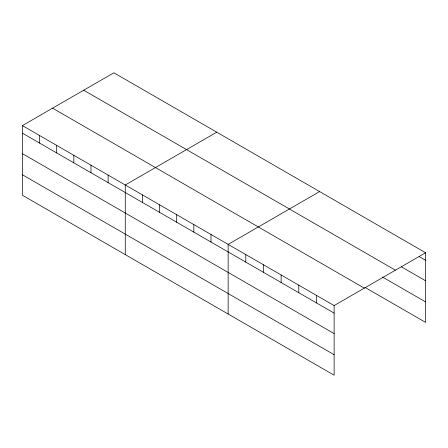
<?xml version="1.0" encoding="UTF-8"?>
<svg xmlns="http://www.w3.org/2000/svg" width="448" height="448" viewBox="0 0 448 448"><rect width="100%" height="100%" fill="white"/><g stroke="black" fill="none" stroke-linecap="round" stroke-linejoin="round"><path stroke-width="0.67" d="M22.4 125.602L334.124 305.575L334.124 375.211L22.4 195.238L22.4 125.602L113.876 72.789L425.6 252.762L425.6 322.398L364.952 287.386M216.748 132.177L125.266 184.99L125.266 254.632M319.614 191.57L228.138 244.384L228.138 314.02M334.124 305.575L425.6 252.762M419.121 256.57L425.6 260.305M401.458 266.857L425.6 280.795M83.692 90.216L395.41 270.189M382.614 277.094L425.6 301.907M52.59 108.175L364.308 288.142M22.4 133.151L334.124 313.118M22.4 153.636L334.124 333.609M22.4 174.748L334.124 354.721M316.462 295.378L316.462 302.921M298.794 285.174L298.794 292.723M281.131 274.977L281.131 282.526M263.469 264.779L263.469 272.328M245.801 254.582L245.801 262.13M210.991 234.483L210.991 242.032M193.85 224.588L193.85 232.131M176.702 214.687L176.702 222.236M159.561 204.786L159.561 212.335M142.414 194.891L142.414 202.44M108.125 175.095L108.125 182.638M90.978 165.194L90.978 172.743M73.836 155.299L73.836 162.842M56.689 145.398L56.689 152.947M39.547 135.498L39.547 143.046"/></g></svg>
